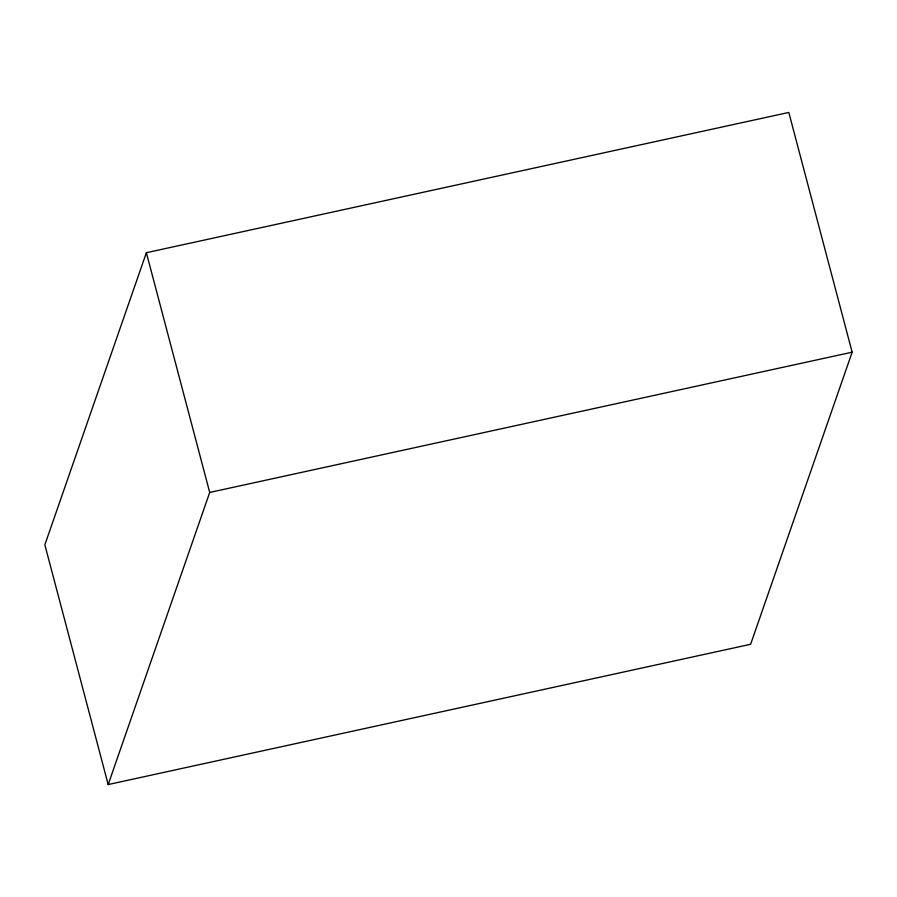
<?xml version="1.0" encoding="UTF-8"?>
<svg xmlns="http://www.w3.org/2000/svg" width="897" height="897" viewBox="0 0 897 897"><rect width="100%" height="100%" fill="white"/><g stroke="black" fill="none" stroke-linecap="round" stroke-linejoin="round"><path stroke-width="1.35" d="M146.368 252.719L44.85 544.815L108.189 784.55L750.632 644.281L852.15 352.185L788.811 112.45L146.368 252.719L209.707 492.442L108.189 784.55M209.707 492.442L852.15 352.185"/></g></svg>
